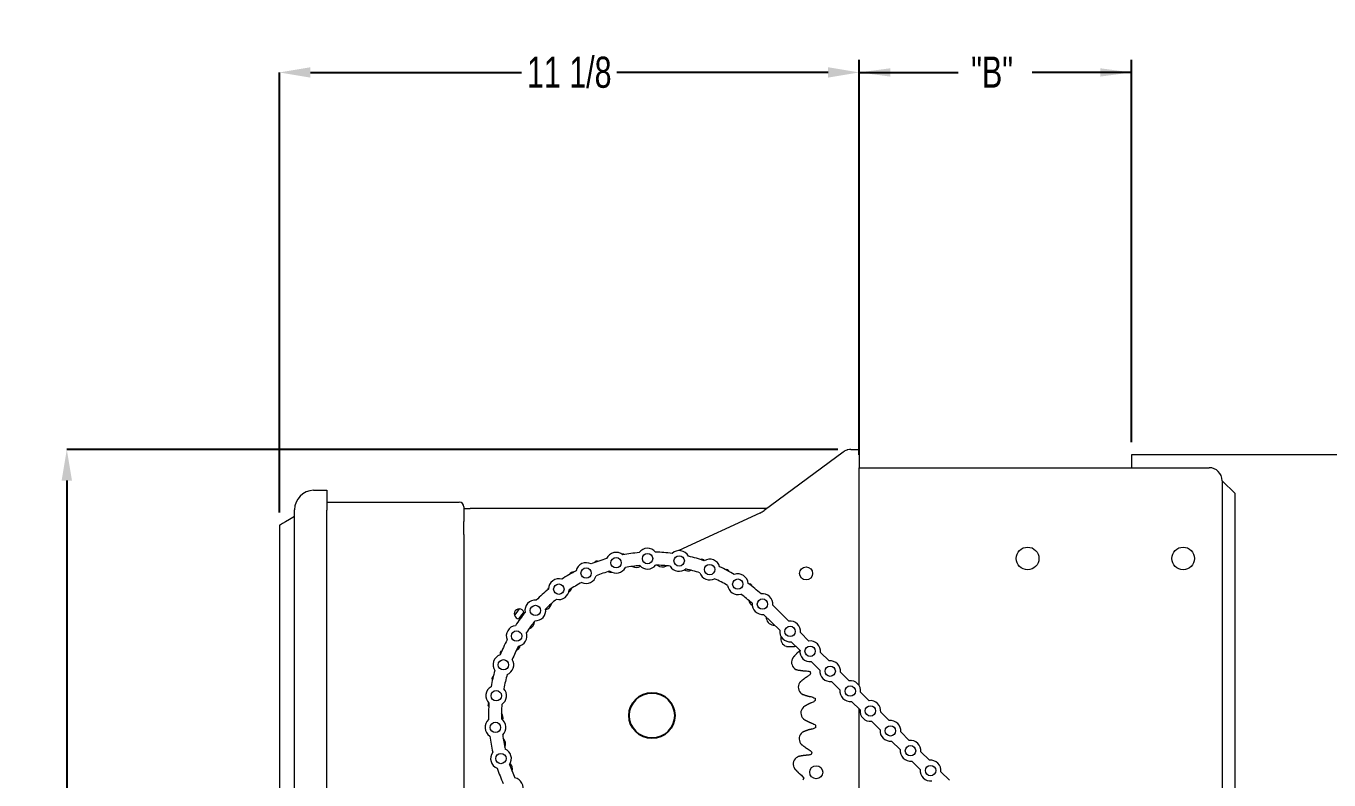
# Model space of a CAD drawing. Header units: inches. Extents: x 1.5 to 20.4, y 6.8 to 20.8.
# Drawn here: x 10.24 to 16.52, y 17.12 to 20.76 of the extents above; entities that cross this region are included whole.
import ezdxf

# ---------------------------------------------------------------- set-up
doc = ezdxf.new("R2010")
doc.units = ezdxf.units.IN
doc.header["$MEASUREMENT"] = 0
doc.header["$PDSIZE"] = -1
doc.layers.add('DIM', color=1, linetype='Continuous')
doc.styles.add('SLDTEXTSTYLE0', font='ARIAL.TTF', dxfattribs={"width": 0.7})
doc.dimstyles.new('SLDDIMSTYLE0', dxfattribs={"dimtxt": 0.15, "dimasz": 0.15, "dimexe": 0, "dimexo": 0.0625, "dimgap": 0.0375, "dimtad": 0, "dimtih": 1, "dimtoh": 1, "dimdec": 1, "dimlfac": 4, "dimrnd": 1e-09, "dimzin": 12, "dimdsep": 46, "dimtxsty": 'SLDTEXTSTYLE0', "dimsah": 1, "dimcen": 0.09, "dimadec": 0, "dimazin": 0, "dimtfac": 1, "dimtdec": 1, "dimtofl": 0, "dimtmove": 0, "dimatfit": 3, "dimfxl": 0, "dimtolj": 1, "dimtzin": 12, "dimarcsym": 0})
doc.dimstyles.new('SLDDIMSTYLE1', dxfattribs={"dimtxt": 0.15, "dimasz": 0.15, "dimexe": 0, "dimexo": 0.0625, "dimgap": 0.0375, "dimtad": 0, "dimtih": 1, "dimtoh": 1, "dimdec": 3, "dimlfac": 4, "dimrnd": 1e-09, "dimzin": 12, "dimdsep": 46, "dimtxsty": 'SLDTEXTSTYLE0', "dimsah": 1, "dimcen": 0.09, "dimadec": 0, "dimazin": 0, "dimtfac": 1, "dimtdec": 3, "dimtofl": 0, "dimtmove": 0, "dimatfit": 3, "dimfxl": 0, "dimtolj": 1, "dimtzin": 12, "dimarcsym": 0})

# ---------------------------------------------------------------- blocks, each defined once
blk = doc.blocks.new('*D6')
at = {"layer": 'DIM'}
for p, q in [((14.2543, 18.7116), (14.2543, 20.5923)), ((15.5668, 18.7486), (15.5668, 20.5923)), ((14.2543, 20.5323), (14.7319, 20.5323)), ((15.5668, 20.5323), (15.0892, 20.5323))]:
    blk.add_line(p, q, dxfattribs=at)
for points in [[(14.2543, 20.5323), (14.4043, 20.5123), (14.4043, 20.5523)], [(15.5668, 20.5323), (15.4168, 20.5523), (15.4168, 20.5123)]]:
    blk.add_solid(points, dxfattribs=at)
at = {"layer": 'DIM', "insert": (14.7944, 20.609), "char_height": 0.15, "attachment_point": 1, "style": 'SLDTEXTSTYLE0'}
blk.add_mtext('"B"', dxfattribs=at)
blk = doc.blocks.new('*D11')
at = {"color": 0, "linetype": 'ByBlock', "lineweight": -2}
for p, q in [((14.1524, 18.7141), (10.4345, 18.7141)), ((10.4345, 18.5641), (10.4345, 15.92)), ((10.4345, 13.0456), (10.4345, 15.6897)), ((12.8901, 12.8956), (10.4345, 12.8956))]:
    blk.add_line(p, q, dxfattribs=at)
at = {"color": 0, "linetype": 'ByBlock'}
for points in [[(10.4345, 18.7141), (10.4095, 18.5641), (10.4595, 18.5641)], [(10.4345, 12.8956), (10.4095, 13.0456), (10.4595, 13.0456)]]:
    blk.add_solid(points, dxfattribs=at)
at = {"layer": 'DEFPOINTS', "color": 0, "linetype": 'ByBlock'}
for p in [(14.2149, 18.7141), (12.9526, 12.8956)]:
    blk.add_point(p, dxfattribs=at)
at = {"color": 0, "linetype": 'ByBlock', "insert": (10.4345, 15.8049), "char_height": 0.15, "attachment_point": 5, "style": 'SLDTEXTSTYLE0'}
blk.add_mtext('23 1/4', dxfattribs=at)
blk = doc.blocks.new('*D13')
at = {"color": 0, "linetype": 'ByBlock', "lineweight": -2}
for p, q in [((11.4593, 18.4107), (11.4593, 20.5323)), ((11.6093, 20.5323), (12.6266, 20.5323)), ((14.1043, 20.5323), (13.087, 20.5323)), ((14.2543, 18.6886), (14.2543, 20.5323))]:
    blk.add_line(p, q, dxfattribs=at)
at = {"color": 0, "linetype": 'ByBlock'}
for points in [[(11.4593, 20.5323), (11.6093, 20.5573), (11.6093, 20.5073)], [(14.2543, 20.5323), (14.1043, 20.5573), (14.1043, 20.5073)]]:
    blk.add_solid(points, dxfattribs=at)
at = {"layer": 'DEFPOINTS', "color": 0, "linetype": 'ByBlock'}
for p in [(14.2543, 18.6261), (11.4593, 18.3482)]:
    blk.add_point(p, dxfattribs=at)
at = {"color": 0, "linetype": 'ByBlock', "insert": (12.8568, 20.5323), "char_height": 0.15, "attachment_point": 5, "style": 'SLDTEXTSTYLE0'}
blk.add_mtext('11 1/8', dxfattribs=at)

msp = doc.modelspace()

# ---------------------------------------------------------------- linework, layer by layer
at = {"color": 7, "linetype": 'Continuous', "lineweight": 15}
for p, q in [((14.177728, 18.701849), (13.797011, 18.420497)), ((14.214874, 18.714085), (14.254286, 18.714085)), ((14.254286, 18.714085), (14.254286, 18.62606)), ((15.566786, 18.68856), (15.566786, 18.62606)), ((17.941786, 18.68856), (15.566786, 18.68856)), ((14.254286, 18.62606), (14.409286, 18.62606)), ((14.254286, 17.57515), (14.254286, 18.62606)), ((14.409286, 18.62606), (15.941786, 18.62606)), ((16.004286, 18.56356), (16.004286, 16.43856)), ((16.066786, 18.501059), (16.004286, 18.56356)), ((16.066786, 18.501059), (16.004286, 18.56356)), ((11.624504, 18.51703), (11.68864, 18.518149)), ((11.68864, 18.518149), (11.68864, 18.421672)), ((16.066786, 16.50106), (16.066786, 18.501059)), ((16.066786, 16.50106), (16.066786, 18.501059)), ((11.53239, 18.421672), (11.53239, 18.423294)), ((11.53239, 16.874357), (11.53239, 18.421672)), ((11.68864, 18.459747), (12.321836, 18.459747)), ((11.68864, 16.89089), (11.68864, 18.421672)), ((12.321836, 18.459747), (12.326836, 18.459747)), ((12.349285, 18.437297), (12.349285, 18.367171)), ((12.349285, 18.428722), (12.379186, 18.428722)), ((12.409186, 18.428722), (12.379186, 18.428722)), ((13.80814, 18.428722), (12.409186, 18.428722)), ((13.775249, 18.407598), (13.385522, 18.227115)), ((12.349285, 18.303722), (12.349285, 18.367171)), ((12.349285, 18.303722), (12.349285, 15.280271)), ((13.385522, 18.227115), (13.38382, 18.226296)), ((13.871653, 17.841944), (13.794016, 17.918883)), ((13.915648, 17.886337), (13.838011, 17.963276)), ((13.96843, 17.746036), (13.9271, 17.786995)), ((14.012425, 17.790429), (13.971095, 17.831388)), ((14.109201, 17.694521), (14.067871, 17.73548)), ((14.065207, 17.650128), (14.023877, 17.691087)), ((14.161984, 17.55422), (14.120654, 17.595179)), ((14.205978, 17.598613), (14.164648, 17.639572)), ((12.542247, 17.559861), (12.541684, 17.561014)), ((14.302755, 17.502705), (14.261425, 17.543664)), ((14.258761, 17.458312), (14.217431, 17.499271)), ((14.254286, 16.049012), (14.254286, 17.462747)), ((14.355538, 17.362405), (14.314207, 17.403363)), ((14.399532, 17.406798), (14.358202, 17.447756)), ((14.496309, 17.31089), (14.454979, 17.351849)), ((14.452314, 17.266497), (14.410984, 17.307456)), ((14.549091, 17.170589), (14.507761, 17.211548)), ((14.593086, 17.214982), (14.551756, 17.255941)), ((14.689862, 17.119074), (14.648533, 17.160033))]:
    msp.add_line(p, q, dxfattribs=at)
at = {"color": 7, "linetype": 'Continuous', "lineweight": 15, "flags": 128}
for points in [[(11.53239, 18.390422), (11.508256, 18.376488), (11.488925, 18.365328), (11.474414, 18.35695), (11.464734, 18.351361), (11.459892, 18.348565), (11.459287, 18.348216)], [(12.755478, 18.044838), (12.756395, 18.045583), (12.75699, 18.046066)], [(12.615467, 17.944885), (12.599107, 17.923817), (12.592695, 17.915159)], [(12.637308, 17.930951), (12.627843, 17.919015), (12.611836, 17.897699)]]:
    msp.add_lwpolyline(points, dxfattribs=at)
at = {"color": 7, "linetype": 'Continuous', "lineweight": 15}
for centre, radius in [((15.066786, 18.18856), 0.054688), ((15.066786, 18.18856), 0.054688), ((15.816786, 18.18856), 0.054688), ((15.816786, 18.18856), 0.054688), ((13.082714, 18.167826), 0.025), ((13.234253, 18.187523), 0.025), ((13.386661, 18.176377), 0.025), ((13.533722, 18.134843), 0.025), ((12.938219, 18.118091), 0.025), ((13.998536, 18.116222), 0.031562), ((12.806661, 18.040343), 0.025), ((13.669443, 18.064614), 0.025), ((13.78829, 17.968554), 0.025), ((12.693402, 17.937754), 0.025), ((12.60306, 17.814504), 0.025), ((13.921374, 17.836666), 0.025), ((14.018151, 17.740758), 0.025), ((12.539317, 17.675619), 0.025), ((14.114928, 17.64485), 0.025), ((12.504772, 17.526761), 0.025), ((14.211704, 17.548942), 0.025), ((14.308481, 17.453034), 0.025), ((12.500833, 17.373997), 0.025), ((14.405258, 17.357127), 0.025), ((14.502035, 17.261219), 0.025), ((12.527662, 17.223556), 0.025), ((14.047598, 17.15731), 0.031562), ((14.598812, 17.165311), 0.025)]:
    msp.add_circle(centre, radius, dxfattribs=at)
msp.add_circle((13.255536, 17.430972), 0.109875)
for centre, radius, start, end in [((14.214874, 18.651585), 0.0625, 109.2327884, 126.4644923), ((15.941786, 18.56356), 0.0625, 0, 90), ((11.62614, 18.423294), 0.09375, 91, 180), ((12.326836, 18.437297), 0.02245, 0, 90), ((13.72272, 18.521026), 0.125, 294.8488812, 306.4644923), ((13.082714, 18.167826), 0.05, 50.4191776, 155.980009), ((13.255536, 17.430972), 0.7881, 94.5072717, 100.3036796), ((13.234253, 18.187523), 0.05, 38.8309423, 144.3917737), ((13.255536, 17.430972), 0.7881, 82.9190364, 88.7154443), ((13.386661, 18.176377), 0.05, 27.242707, 132.8035384), ((12.938219, 18.118091), 0.05, 62.0074129, 167.5682443), ((13.255536, 17.430972), 0.7881, 106.0955069, 111.8919149), ((13.255536, 17.430972), 0.791763, 109.5353538, 110.2190309), ((13.255536, 17.430972), 0.791763, 100.0616696, 100.5501819), ((13.255536, 17.430972), 0.7256, 94.6294441, 100.1815072), ((13.234253, 18.187523), 0.05, 221.7866805, 321.4360355), ((13.255536, 17.430972), 0.7256, 83.0412088, 88.5932719), ((13.305787, 18.18615), 0.038816, 230.6860058, 301.6999579), ((13.255536, 17.430972), 0.7881, 71.3308011, 77.127209), ((13.255536, 17.430972), 0.791763, 71.640617, 72.3242941), ((13.533722, 18.134843), 0.05, 15.6544717, 121.2153031), ((13.255536, 17.430972), 0.7881, 117.6837422, 123.4801502), ((13.255536, 17.430972), 0.791763, 119.009038, 119.6927151), ((12.938219, 18.118091), 0.05, 244.9631511, 344.6125061), ((13.255536, 17.430972), 0.7256, 106.2176793, 111.7697425), ((13.057859, 18.161549), 0.038816, 249.6333742, 274.4508423), ((13.082714, 18.167826), 0.05, 233.3749158, 333.0242708), ((13.180804, 18.184121), 0.038816, 240.15969, 300.4481424), ((13.386661, 18.176377), 0.05, 210.1984452, 309.8478002), ((13.4294, 18.167579), 0.038816, 242.7717841, 292.2262736), ((13.255536, 17.430972), 0.7256, 71.4529735, 77.0050366), ((13.533722, 18.134843), 0.05, 198.6102099, 298.2595649), ((13.255536, 17.430972), 0.7256, 59.8647382, 65.4168013), ((13.255536, 17.430972), 0.7881, 59.7425658, 65.5389737), ((13.255536, 17.430972), 0.791763, 62.1669328, 62.8506098), ((13.669443, 18.064614), 0.05, 4.0662364, 109.6270678), ((13.255536, 17.430972), 0.7881, 129.2719775, 135.0683855), ((12.806661, 18.040343), 0.05, 73.5956482, 179.1564796), ((12.806661, 18.040343), 0.05, 256.5513864, 356.2007414), ((12.831352, 18.057779), 0.038816, 307.1741058, 339.5946947), ((13.255536, 17.430972), 0.7256, 117.8059146, 123.3579778), ((13.669443, 18.064614), 0.05, 187.0219746, 286.6713296), ((13.255536, 17.430972), 0.7881, 48.1543305, 53.9507384), ((13.255536, 17.430972), 0.791763, 52.6932486, 53.3769256), ((12.693402, 17.937754), 0.05, 85.1838835, 190.7447149), ((13.255536, 17.430972), 0.7256, 129.3941499, 134.9462131), ((12.733968, 17.979411), 0.038816, 283.8269284, 349.0683789), ((13.255536, 17.430972), 0.7256, 48.2765029, 53.828566), ((13.759031, 17.996048), 0.038816, 192.791269, 238.2307468), ((13.78829, 17.968554), 0.05, 175.4337393, 276.5762294), ((13.78829, 17.968554), 0.05, 353.9406043, 98.0388325), ((12.615681, 17.921136), 0.02375, 2.9911638, 282.1006782), ((13.255536, 17.430972), 0.7881, 140.8602128, 146.6566208), ((12.693402, 17.937754), 0.05, 268.1396217, 7.7889767), ((13.845173, 17.905469), 0.038816, 178.275598, 262.4928759), ((12.60306, 17.814504), 0.05, 96.7721188, 202.3329502), ((13.255536, 17.430972), 0.7256, 140.9823852, 146.5344484), ((12.650811, 17.886084), 0.038816, 287.5281111, 358.5420631), ((13.921374, 17.836666), 0.05, 173.9406043, 276.5762294), ((13.921374, 17.836666), 0.05, 353.9406043, 96.5762294), ((13.255536, 17.430972), 0.7881, 152.4484481, 158.2448561), ((12.60306, 17.814504), 0.05, 279.727857, 19.377212), ((13.91523, 17.801946), 0.038816, 165.6825614, 253.0191917), ((14.018151, 17.740758), 0.05, 353.9406043, 96.5762294), ((12.539317, 17.675619), 0.05, 108.360354, 213.9211855), ((13.255536, 17.430972), 0.791763, 156.9037749, 157.587452), ((13.255536, 17.430972), 0.7256, 152.5706205, 158.1226837), ((12.58415, 17.780343), 0.038816, 297.0017953, 341.1284146), ((14.018151, 17.740758), 0.05, 173.9406043, 276.5762294), ((12.539317, 17.675619), 0.05, 291.3160923, 30.9654472), ((13.967293, 17.688304), 0.038816, 156.2088772, 243.5455075), ((14.114928, 17.64485), 0.05, 353.9406043, 96.5762294), ((13.255536, 17.430972), 0.7881, 164.0366834, 169.8330914), ((13.255536, 17.430972), 0.791763, 166.3774591, 167.0611362), ((13.255536, 17.430972), 0.7256, 164.1588558, 169.710919), ((13.999941, 17.567643), 0.038816, 146.735193, 234.0718233), ((13.255536, 17.430972), 0.791763, 14.7985117, 15.4821888), ((14.114928, 17.64485), 0.05, 173.9406043, 276.5762294), ((14.211704, 17.548942), 0.05, 353.9406043, 96.5762294), ((12.504772, 17.526761), 0.05, 119.9485893, 225.5094208), ((12.504772, 17.526761), 0.05, 302.9043276, 42.5536825), ((14.211704, 17.548942), 0.05, 173.9406043, 276.5762294), ((13.255536, 17.430972), 0.791763, 175.8511433, 176.5348204), ((13.255536, 17.430972), 0.7881, 175.6249187, 181.4213267), ((13.255536, 17.430972), 0.7256, 175.7470911, 181.2991543), ((14.012284, 17.443254), 0.038816, 137.2615088, 224.5981391), ((13.255536, 17.430972), 0.791763, 5.3248275, 6.0085046), ((14.308481, 17.453034), 0.05, 353.9406043, 96.5762294), ((12.500833, 17.373997), 0.05, 131.5368246, 237.097656), ((12.498787, 17.41869), 0.038816, 345.744031, 36.4368), ((12.500833, 17.373997), 0.05, 314.4925629, 54.1419178), ((14.308481, 17.453034), 0.05, 173.9406043, 276.5762294), ((14.405258, 17.357127), 0.05, 353.9406043, 96.5762294), ((13.255536, 17.430972), 0.7256, 187.3353264, 192.8873896), ((14.003984, 17.31853), 0.038816, 127.7878246, 215.1244549), ((13.255536, 17.430972), 0.791763, 355.8511433, 356.5348204), ((14.405258, 17.357127), 0.05, 173.9406043, 276.5762294), ((13.255536, 17.430972), 0.7881, 187.213154, 193.009562), ((12.51113, 17.294301), 0.038816, 334.8965321, 45.9104842), ((14.502035, 17.261219), 0.05, 353.9406043, 96.5762294), ((12.527662, 17.223556), 0.05, 143.1250599, 248.6858913), ((12.527662, 17.223556), 0.05, 326.0807981, 65.7301531), ((13.975269, 17.196873), 0.038816, 118.3141404, 205.6507707), ((13.255536, 17.430972), 0.791763, 346.3774591, 347.0611362), ((14.502035, 17.261219), 0.05, 173.9406043, 276.5762294), ((14.598812, 17.165311), 0.05, 353.9406043, 96.5762294), ((13.255536, 17.430972), 0.7881, 198.8013893, 204.5977973), ((13.255536, 17.430972), 0.7256, 198.9235617, 204.4756249), ((12.543778, 17.17364), 0.038816, 344.3702163, 43.4719261), ((14.598812, 17.165311), 0.05, 173.9406043, 276.5762294), ((12.584163, 17.081571), 0.05, 337.6690334, 77.3183884), ((13.255536, 17.430972), 0.791763, 336.9037749, 337.587452)]:
    msp.add_arc(centre, radius, start, end, dxfattribs=at)
for points, knots in [([(14.214874, 18.714085), (14.21003, 18.713809), (14.203123, 18.713417), (14.196319, 18.711245), (14.194286, 18.710596)], [0, 0, 0, 0, 0.70121518, 1, 1, 1, 1]), ([(12.981065, 18.168911), (12.981106, 18.170041), (12.981171, 18.171778), (12.981707, 18.173384), (12.981895, 18.173945)], [0, 0, 0, 0, 0.65069558, 1, 1, 1, 1]), ([(13.492282, 18.18199), (13.492981, 18.182821), (13.494071, 18.184116), (13.495445, 18.185029), (13.495938, 18.185356)], [0, 0, 0, 0, 0.64156107, 1, 1, 1, 1]), ([(12.863361, 18.113471), (12.863206, 18.11466), (12.862973, 18.11645), (12.863246, 18.118188), (12.863337, 18.118772)], [0, 0, 0, 0, 0.66377809, 1, 1, 1, 1]), ([(13.612367, 18.132553), (13.613288, 18.133343), (13.614671, 18.134527), (13.616288, 18.135255), (13.616827, 18.135498)], [0, 0, 0, 0, 0.66655136, 1, 1, 1, 1]), ([(13.723691, 18.064625), (13.724498, 18.065107), (13.725827, 18.065899), (13.727288, 18.066275), (13.72786, 18.066423)], [0, 0, 0, 0, 0.6079741, 1, 1, 1, 1]), ([(12.526383, 17.729209), (12.525705, 17.729886), (12.524597, 17.730992), (12.523864, 17.732331), (12.52358, 17.73285)], [0, 0, 0, 0, 0.61251186, 1, 1, 1, 1]), ([(13.969798, 17.745646), (13.969566, 17.745304), (13.967631, 17.742452), (13.964875, 17.740173), (13.962449, 17.738166)], [0, 0, 0, 0, 0.11983868, 1, 1, 1, 1]), ([(12.487832, 17.604651), (12.486838, 17.605352), (12.485349, 17.606403), (12.484244, 17.607794), (12.483876, 17.608257)], [0, 0, 0, 0, 0.66702646, 1, 1, 1, 1]), ([(13.995456, 17.646873), (14.00283, 17.646171), (14.010812, 17.64541), (14.018019, 17.642543), (14.018568, 17.642324)], [0, 0, 0, 0, 0.92381375, 1, 1, 1, 1]), ([(14.021036, 17.633205), (14.017889, 17.629572), (14.012753, 17.623643), (14.00599, 17.619303), (14.00337, 17.617622)], [0, 0, 0, 0, 0.6126676, 1, 1, 1, 1]), ([(12.469347, 17.47613), (12.468382, 17.476598), (12.466871, 17.47733), (12.465659, 17.47843), (12.465221, 17.478828)], [0, 0, 0, 0, 0.63867644, 1, 1, 1, 1]), ([(14.0209, 17.522142), (14.028058, 17.520235), (14.035807, 17.518171), (14.042443, 17.514156), (14.042949, 17.513851)], [0, 0, 0, 0, 0.92383085, 1, 1, 1, 1]), ([(14.043882, 17.504449), (14.04018, 17.501384), (14.034138, 17.496381), (14.026753, 17.493214), (14.023893, 17.491987)], [0, 0, 0, 0, 0.61267584, 1, 1, 1, 1]), ([(14.045224, 17.37369), (14.041068, 17.371276), (14.034285, 17.367335), (14.026479, 17.365427), (14.023456, 17.364687)], [0, 0, 0, 0, 0.61266955, 1, 1, 1, 1]), ([(14.025468, 17.394924), (14.032214, 17.391864), (14.039517, 17.388553), (14.045403, 17.383501), (14.045851, 17.383116)], [0, 0, 0, 0, 0.92383333, 1, 1, 1, 1]), ([(14.025025, 17.244493), (14.020529, 17.242795), (14.01319, 17.240025), (14.005176, 17.239427), (14.002072, 17.239196)], [0, 0, 0, 0, 0.61266821, 1, 1, 1, 1]), ([(14.009034, 17.268689), (14.015185, 17.264561), (14.021843, 17.260093), (14.026816, 17.254141), (14.027195, 17.253687)], [0, 0, 0, 0, 0.92384347, 1, 1, 1, 1]), ([(13.972046, 17.14688), (13.977434, 17.141796), (13.983266, 17.136294), (13.987192, 17.129604), (13.987491, 17.129094)], [0, 0, 0, 0, 0.92384835, 1, 1, 1, 1])]:
    msp.add_open_spline(points, degree=3, knots=knots, dxfattribs=at)
for points in [[(11.459287, 18.348216), (11.459287, 14.432628)], [(12.990779, 18.177157), (12.994969, 18.173697)], [(13.117208, 18.210558), (13.120214, 18.207096)], [(13.504922, 18.182434), (13.505875, 18.17815)], [(12.871572, 18.123403), (12.875912, 18.120889)], [(13.625207, 18.131137), (13.625496, 18.125759)], [(12.756374, 18.040814), (12.755478, 18.044838)], [(13.735409, 18.060742), (13.734834, 18.055618)], [(13.840101, 17.866985), (13.846693, 17.866682)], [(12.527235, 17.741562), (12.532376, 17.742267)], [(13.903894, 17.764822), (13.910346, 17.763438)], [(13.910346, 17.763438), (13.93909, 17.763958)], [(13.954106, 17.731182), (13.934941, 17.709753)], [(13.93909, 17.763958), (13.94875, 17.765539)], [(13.962449, 17.738166), (13.954106, 17.731182)], [(13.934941, 17.709753), (13.931776, 17.703963)], [(13.950001, 17.653553), (13.956138, 17.651125)], [(13.956138, 17.651125), (13.984575, 17.646907)], [(12.486046, 17.617452), (12.491173, 17.619047)], [(13.971561, 17.594124), (13.967485, 17.588934)], [(13.993991, 17.612107), (13.971561, 17.594124)], [(13.984575, 17.646907), (13.995456, 17.646873)], [(14.00337, 17.617622), (13.993991, 17.612107)], [(13.977165, 17.536212), (13.982819, 17.532808)], [(13.982819, 17.532808), (14.010174, 17.523966)], [(12.465848, 17.488254), (12.469709, 17.490201)], [(13.988649, 17.474045), (13.983775, 17.469597)], [(14.013733, 17.488091), (13.988649, 17.474045)], [(14.010174, 17.523966), (14.0209, 17.522142)], [(14.023893, 17.491987), (14.013733, 17.488091)], [(13.984645, 17.416), (13.989661, 17.411712)], [(13.989661, 17.411712), (14.015188, 17.398488)], [(13.98574, 17.352791), (13.9802, 17.349206)], [(14.012794, 17.362516), (13.98574, 17.352791)], [(14.023456, 17.364687), (14.012794, 17.362516)], [(14.015188, 17.398488), (14.025468, 17.394924)], [(13.972236, 17.296197), (13.976478, 17.291141)], [(13.976478, 17.291141), (13.99948, 17.273896)], [(13.962913, 17.23367), (13.956858, 17.231045)], [(13.991199, 17.238809), (13.962913, 17.23367)], [(14.002072, 17.239196), (13.991199, 17.238809)], [(13.99948, 17.273896), (14.009034, 17.268689)], [(13.940278, 17.18007), (13.94363, 17.174385)], [(13.94363, 17.174385), (13.96348, 17.153589)], [(13.96348, 17.153589), (13.972046, 17.14688)]]:
    msp.add_open_spline(points, degree=1, dxfattribs=at)

# ---------------------------------------------------------------- dimensions: what is measured, and where the dimension line sits
at = {"layer": 'DIM'}
dim = msp.add_linear_dim(base=(11.459287, 20.532296), p1=(14.254286, 18.62606), p2=(11.459287, 18.348216), dimstyle='SLDDIMSTYLE1', override={"dimlunit": 5, "dimfrac": 2}, dxfattribs=at)
dim.commit()
dim.dimension.update_dxf_attribs({"geometry": '*D13', "text_midpoint": (12.856786, 20.532296)})
dim = msp.add_linear_dim(base=(15.566785688, 20.5322962963), p1=(14.254285688, 18.6515845424), p2=(15.566785688, 18.6885595424), dimstyle='SLDDIMSTYLE0', dxfattribs=at)
dim.commit()
dim.dimension.update_dxf_attribs({"geometry": '*D6', "text_midpoint": (14.910535688, 20.5322962963)})
dim = msp.add_linear_dim(base=(10.43448, 12.895625), p1=(14.214874, 18.714085), p2=(12.952573, 12.895625), angle=90, dimstyle='SLDDIMSTYLE0', override={"dimdec": 4, "dimlunit": 5, "dimfrac": 2}, dxfattribs=at)
dim.commit()
dim.dimension.update_dxf_attribs({"geometry": '*D11', "text_midpoint": (10.43448, 15.804855)})

doc.saveas('drawing.dxf')
